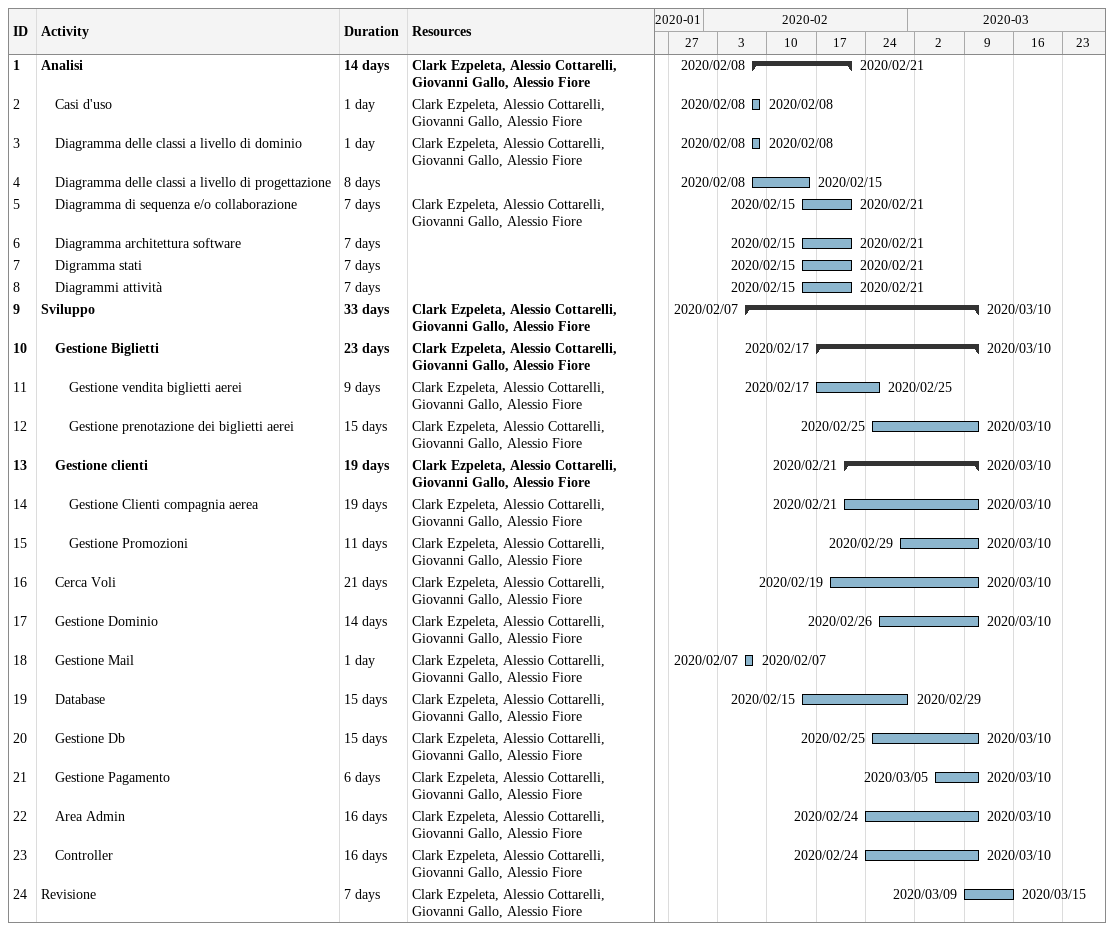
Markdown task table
| ID | Level | Task | Duration | Start | Finish | Resources |
|---|---|---|---|---|---|---|
| 1 | 1 | **Analisi** | 14d | 2020-02-08 | 2020-02-21 | Clark Ezpeleta, Alessio Cottarelli, Giovanni Gallo, Alessio Fiore |
| 2 | 2 | Casi d'uso | 1d | 2020-02-08 | 2020-02-08 | Clark Ezpeleta, Alessio Cottarelli, Giovanni Gallo, Alessio Fiore |
| 3 | 2 | Diagramma delle classi a livello di dominio | 1d | 2020-02-08 | 2020-02-08 | Clark Ezpeleta, Alessio Cottarelli, Giovanni Gallo, Alessio Fiore |
| 4 | 2 | Diagramma delle classi a livello di progettazione | 8d | 2020-02-08 | 2020-02-15 |  |
| 5 | 2 | Diagramma di sequenza e/o collaborazione | 7d | 2020-02-15 | 2020-02-21 | Clark Ezpeleta, Alessio Cottarelli, Giovanni Gallo, Alessio Fiore |
| 6 | 2 | Diagramma architettura software | 7d | 2020-02-15 | 2020-02-21 |  |
| 7 | 2 | Digramma stati | 7d | 2020-02-15 | 2020-02-21 |  |
| 8 | 2 | Diagrammi attività | 7d | 2020-02-15 | 2020-02-21 |  |
| 9 | 1 | **Sviluppo** | 33d | 2020-02-07 | 2020-03-10 | Clark Ezpeleta, Alessio Cottarelli, Giovanni Gallo, Alessio Fiore |
| 10 | 2 | **Gestione Biglietti** | 23d | 2020-02-17 | 2020-03-10 | Clark Ezpeleta, Alessio Cottarelli, Giovanni Gallo, Alessio Fiore |
| 11 | 3 | Gestione vendita biglietti aerei | 9d | 2020-02-17 | 2020-02-25 | Clark Ezpeleta, Alessio Cottarelli, Giovanni Gallo, Alessio Fiore |
| 12 | 3 | Gestione prenotazione dei biglietti aerei | 15d | 2020-02-25 | 2020-03-10 | Clark Ezpeleta, Alessio Cottarelli, Giovanni Gallo, Alessio Fiore |
| 13 | 2 | **Gestione clienti** | 19d | 2020-02-21 | 2020-03-10 | Clark Ezpeleta, Alessio Cottarelli, Giovanni Gallo, Alessio Fiore |
| 14 | 3 | Gestione Clienti compagnia aerea | 19d | 2020-02-21 | 2020-03-10 | Clark Ezpeleta, Alessio Cottarelli, Giovanni Gallo, Alessio Fiore |
| 15 | 3 | Gestione Promozioni | 11d | 2020-02-29 | 2020-03-10 | Clark Ezpeleta, Alessio Cottarelli, Giovanni Gallo, Alessio Fiore |
| 16 | 2 | Cerca Voli | 21d | 2020-02-19 | 2020-03-10 | Clark Ezpeleta, Alessio Cottarelli, Giovanni Gallo, Alessio Fiore |
| 17 | 2 | Gestione Dominio | 14d | 2020-02-26 | 2020-03-10 | Clark Ezpeleta, Alessio Cottarelli, Giovanni Gallo, Alessio Fiore |
| 18 | 2 | Gestione Mail | 1d | 2020-02-07 | 2020-02-07 | Clark Ezpeleta, Alessio Cottarelli, Giovanni Gallo, Alessio Fiore |
| 19 | 2 | Database | 15d | 2020-02-15 | 2020-02-29 | Clark Ezpeleta, Alessio Cottarelli, Giovanni Gallo, Alessio Fiore |
| 20 | 2 | Gestione Db | 15d | 2020-02-25 | 2020-03-10 | Clark Ezpeleta, Alessio Cottarelli, Giovanni Gallo, Alessio Fiore |
| 21 | 2 | Gestione Pagamento | 6d | 2020-03-05 | 2020-03-10 | Clark Ezpeleta, Alessio Cottarelli, Giovanni Gallo, Alessio Fiore |
| 22 | 2 | Area Admin | 16d | 2020-02-24 | 2020-03-10 | Clark Ezpeleta, Alessio Cottarelli, Giovanni Gallo, Alessio Fiore |
| 23 | 2 | Controller | 16d | 2020-02-24 | 2020-03-10 | Clark Ezpeleta, Alessio Cottarelli, Giovanni Gallo, Alessio Fiore |
| 24 | 1 | Revisione | 7d | 2020-03-09 | 2020-03-15 | Clark Ezpeleta, Alessio Cottarelli, Giovanni Gallo, Alessio Fiore |
